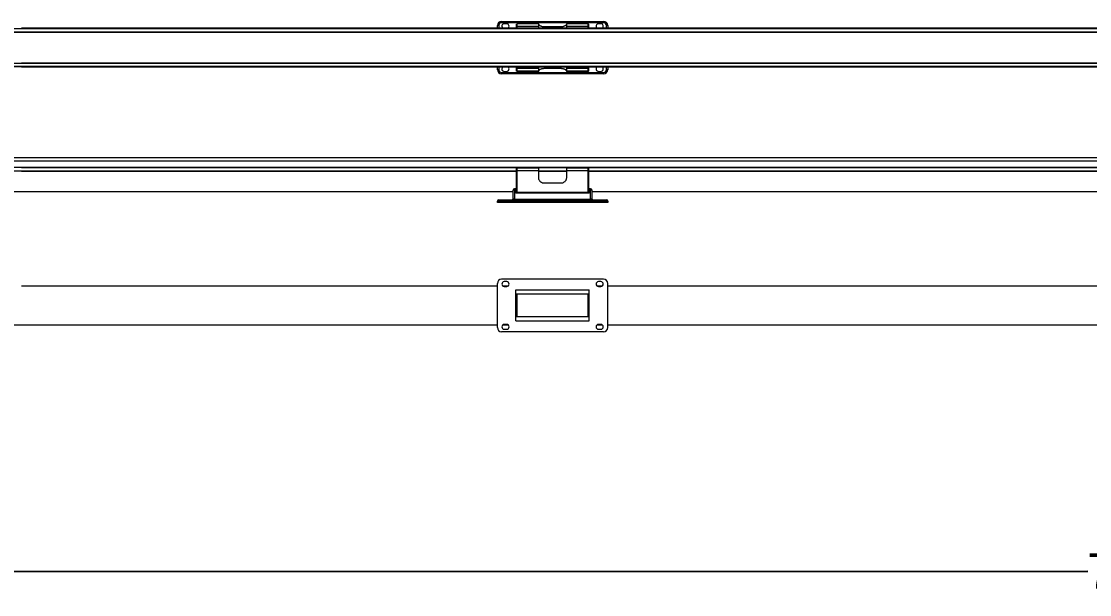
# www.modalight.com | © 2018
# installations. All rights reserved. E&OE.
# Model space of a CAD drawing. Header units: inches. Extents: x -5 to 102, y -5 to 11.
# Drawn here: x 18.38 to 48.41, y -5.31 to 10.8 of the extents above; entities that cross this region are included whole.
import ezdxf

# ---------------------------------------------------------------- set-up
doc = ezdxf.new("R2010")
doc.units = ezdxf.units.IN
doc.header["$MEASUREMENT"] = 0
doc.layers.add('DIMENSIONS', color=6, linetype='Continuous')
doc.styles.get("Standard").update_dxf_attribs({"font": 'Arial.ttf'})
doc.dimstyles.new('Big 1IN', dxfattribs={"dimtxt": 1, "dimasz": 1, "dimexe": 0.18, "dimexo": 0.0625, "dimgap": 0.09, "dimtad": 0, "dimtih": 1, "dimtoh": 1, "dimzin": 0, "dimdsep": 46, "dimlunit": 3, "dimtxsty": 'Standard', "dimcen": 0.5, "dimadec": 0, "dimazin": 0, "dimtfac": 1, "dimtofl": 0, "dimtmove": 0, "dimatfit": 3, "dimfxl": 1, "dimtolj": 1, "dimtzin": 0, "dimarcsym": 0})

# ---------------------------------------------------------------- blocks, each defined once
blk = doc.blocks.new('*D18')
at = {"layer": 'Defpoints', "color": 0, "transparency": 16777216}
for p in [(3.09, 2.308), (99.074, 2.326), (99.075, -4.643)]:
    blk.add_point(p, dxfattribs=at)
at = {"layer": 'DIMENSIONS', "color": 0, "lineweight": -2, "transparency": 16777216}
for p, q in [((3.09, 2.245), (3.091, -4.841)), ((99.074, 2.263), (99.075, -4.823)), ((4.091, -4.661), (48.36, -4.652)), ((98.075, -4.643), (53.806, -4.651))]:
    blk.add_line(p, q, dxfattribs=at)
at = {"layer": 'DIMENSIONS', "color": 0, "transparency": 16777216}
for points in [[(4.091, -4.494), (4.091, -4.827), (3.091, -4.661)], [(98.075, -4.476), (98.075, -4.81), (99.075, -4.643)]]:
    blk.add_solid(points, dxfattribs=at)
at = {"layer": 'DIMENSIONS', "color": 0, "transparency": 16777216, "insert": (51.083, -4.652), "char_height": 1, "attachment_point": 5}
blk.add_mtext('\\A1;7\'-11.98"', dxfattribs=at)

msp = doc.modelspace()

# ---------------------------------------------------------------- linework, layer by layer
at = {"color": 7, "linetype": 'Continuous', "lineweight": 15}
for p, q in [((18.383, 10.587), (4.525, 10.587)), ((52.533, 10.604), (18.383, 10.604)), ((52.533, 10.587), (18.383, 10.587)), ((31.761, 10.604), (31.761, 10.682)), ((31.8, 10.682), (31.761, 10.682)), ((31.877, 10.76), (31.877, 10.798)), ((31.877, 10.798), (34.748, 10.798)), ((34.748, 10.76), (31.877, 10.76)), ((32.023, 10.73), (31.955, 10.73)), ((32.304, 10.719), (32.304, 10.721)), ((32.304, 10.65), (32.304, 10.719)), ((32.304, 10.65), (32.312, 10.65)), ((32.304, 10.587), (32.304, 10.65)), ((32.925, 10.728), (32.312, 10.728)), ((32.312, 10.727), (32.312, 10.65)), ((32.925, 10.727), (32.312, 10.727)), ((32.925, 10.65), (32.312, 10.65)), ((32.925, 10.727), (32.925, 10.728)), ((32.925, 10.65), (32.925, 10.727)), ((32.925, 10.587), (32.925, 10.65)), ((33.701, 10.604), (32.925, 10.604)), ((33.08, 10.652), (33.546, 10.652)), ((34.314, 10.728), (33.701, 10.728)), ((33.701, 10.728), (33.701, 10.727)), ((33.701, 10.727), (33.701, 10.65)), ((34.314, 10.727), (33.701, 10.727)), ((34.314, 10.65), (33.701, 10.65)), ((33.701, 10.65), (33.701, 10.587)), ((34.314, 10.65), (34.314, 10.727)), ((34.314, 10.65), (34.322, 10.65)), ((34.322, 10.721), (34.322, 10.719)), ((34.322, 10.719), (34.322, 10.65)), ((34.322, 10.65), (34.322, 10.587)), ((34.671, 10.73), (34.603, 10.73)), ((34.748, 10.76), (34.748, 10.798)), ((34.865, 10.682), (34.826, 10.682)), ((34.865, 10.682), (34.865, 10.604)), ((18.383, 10.495), (3.226, 10.495)), ((52.533, 10.495), (18.383, 10.495)), ((3.226, 9.627), (18.383, 9.627)), ((18.383, 9.627), (52.533, 9.627)), ((4.525, 9.535), (18.383, 9.535)), ((18.383, 9.535), (52.533, 9.535)), ((18.383, 9.518), (52.533, 9.518)), ((31.761, 9.44), (31.761, 9.518)), ((31.8, 9.44), (31.761, 9.44)), ((31.877, 9.363), (34.748, 9.363)), ((31.877, 9.324), (31.877, 9.363)), ((34.748, 9.324), (31.877, 9.324)), ((31.955, 9.392), (32.023, 9.392)), ((32.304, 9.473), (32.304, 9.535)), ((32.304, 9.473), (32.312, 9.473)), ((32.304, 9.403), (32.304, 9.473)), ((32.304, 9.402), (32.304, 9.403)), ((32.925, 9.473), (32.312, 9.473)), ((32.312, 9.473), (32.312, 9.395)), ((32.925, 9.395), (32.312, 9.395)), ((32.312, 9.394), (32.925, 9.394)), ((32.925, 9.473), (32.925, 9.535)), ((32.925, 9.518), (33.701, 9.518)), ((32.925, 9.395), (32.925, 9.473)), ((32.925, 9.394), (32.925, 9.395)), ((33.546, 9.47), (33.08, 9.47)), ((33.701, 9.535), (33.701, 9.473)), ((34.314, 9.473), (33.701, 9.473)), ((33.701, 9.473), (33.701, 9.395)), ((34.314, 9.395), (33.701, 9.395)), ((33.701, 9.395), (33.701, 9.394)), ((33.701, 9.394), (34.314, 9.394)), ((34.314, 9.473), (34.322, 9.473)), ((34.314, 9.395), (34.314, 9.473)), ((34.322, 9.535), (34.322, 9.473)), ((34.322, 9.473), (34.322, 9.403)), ((34.322, 9.403), (34.322, 9.402)), ((34.603, 9.392), (34.671, 9.392)), ((34.748, 9.324), (34.748, 9.363)), ((34.865, 9.44), (34.826, 9.44)), ((34.865, 9.518), (34.865, 9.44)), ((18.383, 6.967), (3.226, 6.967)), ((52.533, 6.967), (18.383, 6.967)), ((18.383, 6.874), (4.525, 6.874)), ((18.383, 6.688), (4.525, 6.688)), ((52.533, 6.874), (18.383, 6.874)), ((52.533, 6.688), (18.383, 6.688)), ((32.304, 6.603), (32.304, 6.668)), ((32.312, 6.676), (32.312, 6.603)), ((32.925, 6.676), (32.312, 6.676)), ((32.925, 6.603), (32.925, 6.676)), ((34.314, 6.676), (33.701, 6.676)), ((33.701, 6.676), (33.701, 6.603)), ((34.314, 6.603), (34.314, 6.676)), ((34.322, 6.668), (34.322, 6.603)), ((18.383, 6.594), (32.304, 6.594)), ((32.304, 5.99), (32.304, 6.603)), ((32.925, 6.603), (32.312, 6.603)), ((32.925, 6.404), (32.925, 6.603)), ((32.925, 6.594), (33.701, 6.594)), ((33.701, 6.603), (33.701, 6.404)), ((34.314, 6.603), (33.701, 6.603)), ((34.322, 6.603), (34.322, 5.99)), ((34.322, 6.594), (52.533, 6.594)), ((5.291, 6.016), (18.383, 6.016)), ((18.383, 6.016), (32.207, 6.016)), ((32.207, 5.822), (32.207, 6.053)), ((32.285, 6.092), (32.246, 6.092)), ((32.246, 6.069), (32.246, 5.806)), ((32.285, 6.069), (32.246, 6.069)), ((32.285, 6.092), (32.285, 6.069)), ((32.285, 6.069), (32.285, 5.967)), ((32.304, 6.018), (32.285, 6.018)), ((33.546, 6.249), (33.08, 6.249)), ((34.322, 6.018), (34.341, 6.018)), ((34.38, 6.092), (34.341, 6.092)), ((34.341, 6.069), (34.341, 6.092)), ((34.341, 5.967), (34.341, 6.069)), ((34.38, 6.069), (34.341, 6.069)), ((34.38, 5.806), (34.38, 6.069)), ((34.419, 6.053), (34.419, 5.822)), ((34.419, 6.016), (52.533, 6.016)), ((31.877, 5.745), (31.761, 5.745)), ((31.761, 5.706), (31.761, 5.745)), ((31.877, 5.706), (31.761, 5.706)), ((31.8, 5.784), (31.877, 5.784)), ((31.877, 5.745), (31.877, 5.784)), ((31.877, 5.784), (34.748, 5.784)), ((34.748, 5.745), (31.877, 5.745)), ((31.877, 5.745), (31.877, 5.706)), ((34.748, 5.706), (31.877, 5.706)), ((32.246, 5.784), (32.246, 5.806)), ((32.246, 5.806), (34.38, 5.806)), ((34.341, 5.989), (32.285, 5.989)), ((34.341, 5.967), (32.285, 5.967)), ((34.38, 5.784), (34.38, 5.806)), ((34.748, 5.745), (34.748, 5.784)), ((34.748, 5.784), (34.826, 5.784)), ((34.865, 5.745), (34.748, 5.745)), ((34.748, 5.706), (34.748, 5.745)), ((34.865, 5.706), (34.748, 5.706)), ((34.865, 5.745), (34.865, 5.706)), ((31.761, 3.359), (18.383, 3.359)), ((31.761, 2.195), (31.761, 3.437)), ((34.748, 3.553), (31.877, 3.553)), ((32.058, 3.359), (31.92, 3.359)), ((32.023, 3.486), (31.955, 3.486)), ((31.955, 3.35), (32.023, 3.35)), ((34.706, 3.359), (34.568, 3.359)), ((34.671, 3.486), (34.603, 3.486)), ((34.603, 3.35), (34.671, 3.35)), ((34.865, 2.195), (34.865, 3.437)), ((52.533, 3.359), (34.865, 3.359)), ((32.285, 2.381), (32.285, 3.252)), ((32.285, 3.252), (34.341, 3.252)), ((34.341, 3.13), (32.285, 3.13)), ((32.304, 2.502), (32.304, 3.13)), ((34.322, 3.13), (34.322, 2.502)), ((34.341, 2.381), (34.341, 3.252)), ((32.285, 2.952), (32.304, 2.952)), ((34.322, 2.952), (34.341, 2.952)), ((32.304, 2.68), (32.285, 2.68)), ((32.285, 2.502), (34.341, 2.502)), ((34.341, 2.68), (34.322, 2.68)), ((4.525, 2.273), (18.383, 2.273)), ((18.383, 2.273), (31.761, 2.273)), ((31.92, 2.273), (32.058, 2.273)), ((32.023, 2.283), (31.955, 2.283)), ((31.955, 2.147), (32.023, 2.147)), ((32.285, 2.381), (34.341, 2.381)), ((34.568, 2.273), (34.706, 2.273)), ((34.671, 2.283), (34.603, 2.283)), ((34.603, 2.147), (34.671, 2.147)), ((34.865, 2.273), (52.533, 2.273)), ((34.748, 2.079), (31.877, 2.079))]:
    msp.add_line(p, q, dxfattribs=at)
at = {"color": 8, "linetype": 'Continuous', "lineweight": 15}
for p, q in [((18.383, 10.587), (4.525, 10.587)), ((18.383, 10.604), (52.533, 10.604)), ((52.533, 10.596), (18.383, 10.596)), ((52.533, 10.587), (18.383, 10.587)), ((31.8, 10.682), (31.8, 10.604)), ((32.312, 10.728), (32.312, 10.727)), ((32.312, 10.65), (32.312, 10.587)), ((32.925, 10.604), (33.701, 10.604)), ((33.701, 10.596), (32.925, 10.596)), ((33.08, 10.652), (33.08, 10.604)), ((33.546, 10.604), (33.546, 10.652)), ((34.314, 10.727), (34.314, 10.728)), ((34.314, 10.587), (34.314, 10.65)), ((34.826, 10.604), (34.826, 10.682)), ((18.383, 10.49), (3.226, 10.49)), ((4.525, 10.506), (18.383, 10.506)), ((18.383, 10.506), (52.533, 10.506)), ((52.533, 10.49), (18.383, 10.49)), ((18.383, 9.616), (4.525, 9.616)), ((18.383, 9.632), (52.533, 9.632)), ((52.533, 9.616), (18.383, 9.616)), ((4.525, 9.536), (18.383, 9.536)), ((18.383, 9.519), (4.525, 9.519)), ((18.383, 9.536), (52.533, 9.536)), ((18.383, 9.526), (52.533, 9.526)), ((52.533, 9.519), (18.383, 9.519)), ((31.8, 9.518), (31.8, 9.44)), ((32.312, 9.535), (32.312, 9.473)), ((32.312, 9.395), (32.312, 9.394)), ((32.925, 9.526), (33.701, 9.526)), ((33.701, 9.519), (32.925, 9.519)), ((33.08, 9.518), (33.08, 9.47)), ((33.546, 9.47), (33.546, 9.518)), ((34.314, 9.473), (34.314, 9.535)), ((34.314, 9.394), (34.314, 9.395)), ((34.826, 9.44), (34.826, 9.518)), ((18.383, 6.883), (52.533, 6.883)), ((52.533, 6.871), (18.383, 6.871)), ((18.383, 6.697), (52.533, 6.697)), ((52.533, 6.68), (18.383, 6.68)), ((4.525, 6.602), (18.383, 6.602)), ((18.383, 6.587), (4.525, 6.587)), ((18.383, 6.602), (32.304, 6.602)), ((32.304, 6.587), (18.383, 6.587)), ((32.312, 6.603), (32.312, 5.989)), ((32.925, 6.602), (33.701, 6.602)), ((33.701, 6.587), (32.925, 6.587)), ((34.314, 5.989), (34.314, 6.603)), ((34.322, 6.602), (52.533, 6.602)), ((52.533, 6.587), (34.322, 6.587)), ((32.246, 6.069), (32.246, 6.092)), ((34.38, 6.092), (34.38, 6.069)), ((32.312, 3.13), (32.312, 2.502)), ((34.314, 2.502), (34.314, 3.13)), ((32.304, 2.946), (32.285, 2.946)), ((32.285, 2.928), (32.304, 2.928)), ((32.304, 2.923), (32.285, 2.923)), ((32.285, 2.917), (32.304, 2.917)), ((32.304, 2.903), (32.285, 2.903)), ((32.285, 2.893), (32.304, 2.893)), ((32.304, 2.886), (32.285, 2.886)), ((32.285, 2.746), (32.304, 2.746)), ((32.304, 2.739), (32.285, 2.739)), ((32.285, 2.729), (32.304, 2.729)), ((32.304, 2.716), (32.285, 2.716)), ((32.285, 2.71), (32.304, 2.71)), ((32.304, 2.704), (32.285, 2.704)), ((34.341, 2.946), (34.322, 2.946)), ((34.322, 2.928), (34.341, 2.928)), ((34.341, 2.923), (34.322, 2.923)), ((34.322, 2.917), (34.341, 2.917)), ((34.341, 2.903), (34.322, 2.903)), ((34.322, 2.893), (34.341, 2.893)), ((34.341, 2.886), (34.322, 2.886)), ((34.322, 2.746), (34.341, 2.746)), ((34.341, 2.739), (34.322, 2.739)), ((34.322, 2.729), (34.341, 2.729)), ((34.341, 2.716), (34.322, 2.716)), ((34.322, 2.71), (34.341, 2.71)), ((34.341, 2.704), (34.322, 2.704)), ((32.285, 2.687), (32.304, 2.687)), ((34.322, 2.687), (34.341, 2.687))]:
    msp.add_line(p, q, dxfattribs=at)
at = {"color": 7, "linetype": 'Continuous', "lineweight": 15, "flags": 128}
for points in [[(32.207, 6.053), (32.208, 6.056), (32.21, 6.059), (32.213, 6.062), (32.218, 6.064), (32.224, 6.066), (32.231, 6.068), (32.238, 6.069), (32.246, 6.069)], [(34.38, 6.069), (34.387, 6.069), (34.395, 6.068), (34.401, 6.066), (34.407, 6.064), (34.412, 6.062), (34.416, 6.059), (34.418, 6.056), (34.419, 6.053)]]:
    msp.add_lwpolyline(points, dxfattribs=at)
at = {"color": 7, "linetype": 'Continuous', "lineweight": 15}
for centre, radius, start, end in [((31.877, 10.682), 0.116, 90, 180), ((31.877, 10.682), 0.0776, 90, 180), ((31.955, 10.663), 0.0679, 90, 238.9973), ((32.023, 10.663), 0.0679, 301.0027, 90), ((32.312, 10.721), 0.00776, 90, 180), ((32.312, 10.719), 0.00775, 89.9385, 179.9371), ((34.314, 10.721), 0.00776, 0, 90), ((34.314, 10.719), 0.00775, 0.0629, 90.0615), ((34.603, 10.663), 0.0679, 90, 238.9973), ((34.671, 10.663), 0.0679, 301.0027, 90), ((34.748, 10.682), 0.116, 0, 90), ((34.748, 10.682), 0.0776, 0, 90), ((31.877, 9.44), 0.116, 180, 270), ((31.877, 9.44), 0.0776, 180, 270), ((31.955, 9.46), 0.0679, 121.0027, 270), ((32.023, 9.46), 0.0679, 270, 58.9973), ((32.312, 9.403), 0.00775, 180.0629, 270.0615), ((32.312, 9.402), 0.00776, 180, 270), ((34.314, 9.403), 0.00775, 269.9385, 359.9371), ((34.314, 9.402), 0.00776, 270, 0), ((34.603, 9.46), 0.0679, 121.0027, 270), ((34.671, 9.46), 0.0679, 270, 58.9973), ((34.748, 9.44), 0.0776, 270, 0), ((34.748, 9.44), 0.116, 270, 0), ((32.312, 6.668), 0.00776, 90, 180), ((34.314, 6.668), 0.00776, 0, 90), ((32.31, 6.574), 0.0299, 86.3002, 101.2279), ((34.316, 6.574), 0.0299, 78.7721, 93.6998), ((32.246, 6.053), 0.0388, 90, 180), ((34.38, 6.053), 0.0388, 0, 90), ((31.8, 5.745), 0.0388, 90, 180), ((32.168, 5.822), 0.0388, 270, 0), ((34.457, 5.822), 0.0388, 180, 270), ((34.826, 5.745), 0.0388, 0, 90), ((31.877, 3.437), 0.116, 90, 180), ((31.955, 3.418), 0.0679, 90, 270), ((32.023, 3.418), 0.0679, 270, 90), ((34.603, 3.418), 0.0679, 90, 270), ((34.671, 3.418), 0.0679, 270, 90), ((34.748, 3.437), 0.116, 0, 90), ((31.877, 2.195), 0.116, 180, 270), ((31.955, 2.215), 0.0679, 90, 270), ((32.023, 2.215), 0.0679, 270, 90), ((34.603, 2.215), 0.0679, 90, 270), ((34.671, 2.215), 0.0679, 270, 90), ((34.748, 2.195), 0.116, 270, 0)]:
    msp.add_arc(centre, radius, start, end, dxfattribs=at)
for centre, major_axis, start_param, end_param in [((32.246, 5.822), (-0.0388, 0), 0, 1.570796), ((34.38, 5.822), (0.0388, 0), 4.712389, 6.283185)]:
    msp.add_ellipse(centre, major_axis=major_axis, ratio=0.422618, start_param=start_param, end_param=end_param, dxfattribs=at)
for points in [[(32.925, 10.71), (32.925, 10.708), (32.926, 10.705), (32.93, 10.699), (32.933, 10.696), (32.94, 10.69), (32.945, 10.687), (32.956, 10.68), (32.962, 10.677), (32.976, 10.671), (32.984, 10.668), (33.001, 10.663), (33.01, 10.66), (33.028, 10.656), (33.038, 10.655), (33.059, 10.652), (33.069, 10.652), (33.08, 10.652)], [(33.546, 10.652), (33.556, 10.652), (33.566, 10.652), (33.587, 10.655), (33.597, 10.656), (33.616, 10.66), (33.625, 10.663), (33.642, 10.668), (33.649, 10.671), (33.663, 10.677), (33.67, 10.68), (33.681, 10.687), (33.685, 10.69), (33.693, 10.696), (33.696, 10.699), (33.7, 10.705), (33.701, 10.708), (33.701, 10.71)], [(33.08, 9.47), (33.069, 9.47), (33.059, 9.47), (33.039, 9.468), (33.029, 9.466), (33.01, 9.462), (33.001, 9.46), (32.984, 9.454), (32.976, 9.451), (32.962, 9.445), (32.956, 9.442), (32.945, 9.435), (32.94, 9.432), (32.933, 9.426), (32.93, 9.423), (32.926, 9.417), (32.925, 9.415), (32.925, 9.412)], [(33.701, 9.412), (33.701, 9.415), (33.7, 9.417), (33.696, 9.423), (33.693, 9.426), (33.685, 9.432), (33.681, 9.435), (33.67, 9.442), (33.663, 9.445), (33.649, 9.451), (33.642, 9.454), (33.625, 9.46), (33.616, 9.462), (33.597, 9.466), (33.587, 9.468), (33.567, 9.47), (33.556, 9.47), (33.546, 9.47)], [(33.08, 6.249), (33.069, 6.249), (33.059, 6.25), (33.039, 6.254), (33.029, 6.258), (33.01, 6.266), (33.001, 6.27), (32.984, 6.282), (32.976, 6.288), (32.962, 6.303), (32.956, 6.311), (32.945, 6.327), (32.94, 6.336), (32.933, 6.354), (32.93, 6.364), (32.926, 6.384), (32.925, 6.394), (32.925, 6.404)], [(33.701, 6.404), (33.701, 6.394), (33.7, 6.384), (33.696, 6.364), (33.693, 6.355), (33.685, 6.336), (33.681, 6.327), (33.67, 6.311), (33.663, 6.303), (33.649, 6.288), (33.642, 6.282), (33.625, 6.271), (33.616, 6.266), (33.597, 6.258), (33.587, 6.254), (33.567, 6.25), (33.556, 6.249), (33.546, 6.249)]]:
    msp.add_open_spline(points, degree=3, knots=[0, 0, 0, 0, 0.125, 0.125, 0.25, 0.25, 0.375, 0.375, 0.5, 0.5, 0.625, 0.625, 0.75, 0.75, 0.875, 0.875, 1, 1, 1, 1], dxfattribs=at)

# ---------------------------------------------------------------- dimensions: what is measured, and where the dimension line sits
at = {"layer": 'DIMENSIONS'}
dim = msp.add_aligned_dim(p1=(3.09, 2.308), p2=(99.074, 2.326), distance=-6.968, dimstyle='Big 1IN', dxfattribs=at)
dim.commit()
dim.dimension.update_dxf_attribs({"geometry": '*D18', "text_midpoint": (51.083, -4.652)})

doc.saveas('drawing.dxf')
